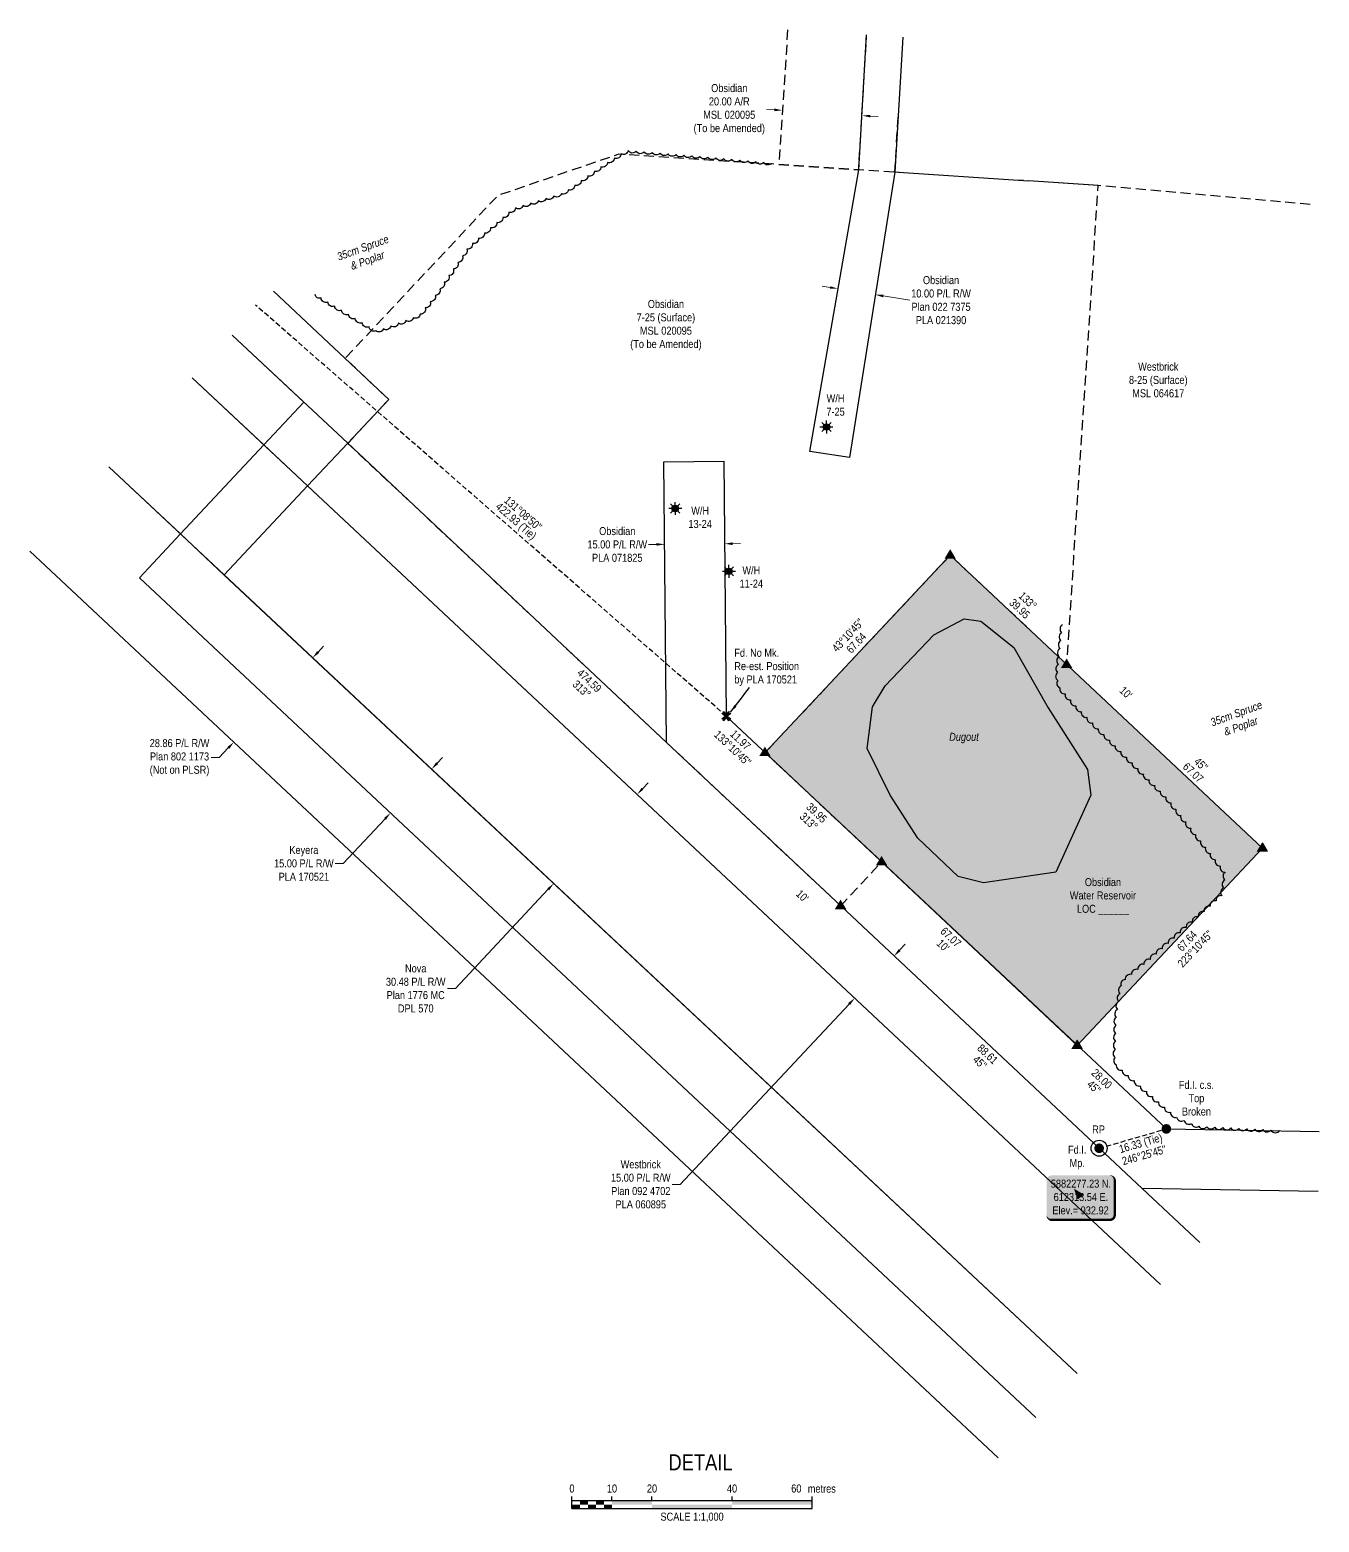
# Model space of a CAD drawing. Extents: x 611436 to 614742, y 5881484 to 5885006.
# Drawn here: x 613132 to 614742, y 5881484 to 5883348 of the extents above; entities that cross this region are included whole.
import ezdxf
from ezdxf.enums import TextEntityAlignment as Align

# ---------------------------------------------------------------- set-up
doc = ezdxf.new("R2010")
doc.units = 0
doc.header["$LTSCALE"] = 5
doc.header["$PDSIZE"] = 0.5
for name, pattern in [('0', [1, 1, 0]), ('foc-ACCESSROAD', [3.75, 2.5, -1.25]), ('foc-TIELINE', [1.875, 1.25, -0.625])]:
    doc.linetypes.add(name, pattern=pattern)
doc.layers.get('Defpoints').update_dxf_attribs({"color": 9})
for name, color, linetype in [('35', 37, 'Continuous'), ('C-RW', 13, 'Continuous'), ('C-WS', 13, 'foc-ACCESSROAD'), ('C-WS-S', 13, 'Continuous'), ('DETAIL-T', 7, 'Continuous'), ('F-RW', 190, 'Continuous'), ('F-WS', 190, 'foc-ACCESSROAD'), ('L-BD', 7, 'Continuous'), ('L-BD1', 253, 'Continuous'), ('L-MON', 1, 'Continuous'), ('L-MON-T', 1, 'Continuous'), ('L-TIE', 7, 'foc-TIELINE'), ('P-PROPOSED', 10, 'Continuous'), ('P-PROPOSED-H', 21, 'Continuous'), ('T-BUSH', 110, '0'), ('T-BUSH-T', 110, 'Continuous'), ('T-WATER', 160, 'Continuous'), ('T-WATER-H', 133, 'Continuous'), ('T-WATER-T', 170, 'Continuous')]:
    doc.layers.add(name, color=color, linetype=linetype)
for name, color, linetype, lineweight in [('C-AR-T', 13, 'Continuous', 9), ('C-RW-T', 13, 'Continuous', 9), ('C-WS-T', 13, 'Continuous', 9), ('F-RW-T', 190, 'Continuous', 9), ('F-WS-T', 190, 'Continuous', 9)]:
    doc.layers.add(name, color=color, linetype=linetype, lineweight=lineweight)
doc.styles.add('80', font='ARIALN.TTF', dxfattribs={"height": 10})
doc.styles.add('80CG', font='ARIALN.TTF', dxfattribs={"height": 10})
doc.styles.add('80L', font='ARIALN.TTF', dxfattribs={"height": 10})
doc.styles.add('80LS', font='ARIALNI.TTF', dxfattribs={"height": 10})
doc.dimstyles.new('Compass 5 000', dxfattribs={"dimscale": 5, "dimtxt": 9, "dimasz": 2, "dimexe": 0.2, "dimexo": 0.0625, "dimgap": 0.5, "dimtad": 0, "dimtih": 1, "dimtoh": 1, "dimzin": 0, "dimdsep": 46, "dimtxsty": '80CG', "dimcen": 0.1, "dimse1": 1, "dimse2": 1, "dimclrd": 256, "dimclrt": 256, "dimaunit": 1, "dimadec": 4, "dimazin": 0, "dimtfac": 0.06, "dimtofl": 0, "dimtmove": 0, "dimatfit": 1, "dimfxl": 0.2, "dimtolj": 1, "dimtzin": 0, "dimlwd": -1, "dimarcsym": 0})

# ---------------------------------------------------------------- blocks, each defined once
blk = doc.blocks.new('GAS')
h = blk.add_hatch(color=255)
h.dxf.hatch_style = 1
edge = h.paths.add_edge_path()
edge.add_arc((0, 0), 0.9, 0, 360)
for p, q in [((-0.81, 0), (-1.62, 0)), ((-0.57, 0.57), (-1.14, 1.14)), ((0, 0.81), (0, 1.62)), ((0.57, 0.57), (1.14, 1.14)), ((1.62, 0), (0.81, 0)), ((-0.57, -0.57), (-1.14, -1.14)), ((0, -0.81), (0, -1.62)), ((1.14, -1.14), (0.57, -0.57))]:
    blk.add_line(p, q)
blk.add_circle((0, 0), 0.8)
blk = doc.blocks.new('fdia')
at = {"color": 255, "const_width": 1}
blk.add_lwpolyline([(-0.5, 0, 1), (0.5, 0, 1)], format="xyb", close=True, dxfattribs=at)
blk = doc.blocks.new('Fdiaa')
blk.add_blockref('fdia', (0, 0))
blk = doc.blocks.new('fdib')
at = {"color": 1, "const_width": 1.6}
blk.add_lwpolyline([(-0.4, 0, 1), (0.4, 0, 1)], format="xyb", close=True, dxfattribs=at)
at = {"color": 1}
blk.add_circle((0, 0), 0.8, dxfattribs=at)
blk = doc.blocks.new('Fdibb')
blk.add_blockref('fdib', (0, 0))
blk = doc.blocks.new('fdicc')
for name in ['Fdibb', 'Fdiaa']:
    blk.add_blockref(name, (0, 0))
blk = doc.blocks.new('FDI')
blk.add_blockref('fdicc', (0, 0))
blk = doc.blocks.new('STRIA')
blk.add_hatch(color=255).paths.add_polyline_path([(-0.04, 1.52), (-1.47, -0.87), (1.39, -0.87)])
blk = doc.blocks.new('STRIAA')
blk.add_blockref('STRIA', (0, 0))
blk = doc.blocks.new('STRIB')
at = {"color": 1}
blk.add_solid([(-1.12, -0.67), (-0.04, 1.13), (1.04, -0.67)], dxfattribs=at)
blk = doc.blocks.new('STRIBB')
blk.add_blockref('STRIB', (0, 0))
blk = doc.blocks.new('STRICC')
for name in ['STRIAA', 'STRIBB']:
    blk.add_blockref(name, (0, 0))
blk = doc.blocks.new('fdspike')
blk.add_blockref('STRICC', (0, 0))
blk = doc.blocks.new('TRIA')
blk.add_hatch(color=255).paths.add_polyline_path([(-0.04, 1.52), (-1.47, -0.87), (1.39, -0.87)])
blk = doc.blocks.new('TRIAA')
blk.add_blockref('TRIA', (0, 0))
blk = doc.blocks.new('TRIB')
at = {"color": 1}
blk.add_lwpolyline([(-1.12, -0.67), (-0.04, 1.13), (1.04, -0.67)], close=True, dxfattribs=at)
blk = doc.blocks.new('TRIBB')
blk.add_blockref('TRIB', (0, 0))
blk = doc.blocks.new('TRICC')
for name in ['TRIAA', 'TRIBB']:
    blk.add_blockref(name, (0, 0))
blk = doc.blocks.new('plspike')
blk.add_blockref('TRICC', (0, 0))
blk = doc.blocks.new('*D453')
at = {"layer": 'Defpoints', "color": 0, "linetype": 'Continuous', "transparency": 16777216}
for p in [(613446.6, 5882599.5), (613348, 5882494.3), (613386.6, 5882458.1)]:
    blk.add_point(p, dxfattribs=at)
at = {"layer": 'F-RW-T', "transparency": 16777216}
for p, q in [((613492, 5882570.6), (613498.8, 5882577.9)), ((613368.4, 5882438.7), (613358.4, 5882438.7)), ((613379.7, 5882450.9), (613368.4, 5882438.7))]:
    blk.add_line(p, q, dxfattribs=at)
at = {"layer": 'F-RW-T', "linetype": 'Continuous', "transparency": 16777216}
for points in [[(613490.7, 5882571.8), (613493.2, 5882569.5), (613485.1, 5882563.3)], [(613378.5, 5882452), (613381, 5882449.7), (613386.6, 5882458.1)]]:
    blk.add_solid(points, dxfattribs=at)
at = {"layer": 'F-RW-T', "linetype": 'Continuous', "transparency": 16777216, "insert": (613318.8, 5882438.7), "char_height": 10, "attachment_point": 5, "style": '80CG'}
blk.add_mtext('\\A1;28.86 P/L R/W\\PPlan 802 1173\\P(Not on PLSR)', dxfattribs=at)
blk = doc.blocks.new('*D454')
at = {"layer": 'Defpoints', "color": 0, "linetype": 'Continuous', "transparency": 16777216}
for p in [(613623, 5882434.3), (613571.7, 5882379.5), (613582.3, 5882369.6)]:
    blk.add_point(p, dxfattribs=at)
at = {"layer": 'F-RW-T', "transparency": 16777216}
for p, q in [((613640.5, 5882431.6), (613647.3, 5882438.9)), ((613575.5, 5882362.3), (613523.2, 5882306.5)), ((613523.2, 5882306.5), (613513.2, 5882306.5))]:
    blk.add_line(p, q, dxfattribs=at)
at = {"layer": 'F-RW-T', "linetype": 'Continuous', "transparency": 16777216}
for points in [[(613639.2, 5882432.8), (613641.7, 5882430.5), (613633.6, 5882424.3)], [(613574.3, 5882363.4), (613576.7, 5882361.1), (613582.3, 5882369.6)]]:
    blk.add_solid(points, dxfattribs=at)
at = {"layer": 'F-RW-T', "linetype": 'Continuous', "transparency": 16777216, "insert": (613474.1, 5882306.5), "char_height": 10, "attachment_point": 5, "style": '80CG'}
blk.add_mtext('\\A1;Keyera\\P15.00 P/L R/W\\PPLA 170521', dxfattribs=at)
blk = doc.blocks.new('*D455')
at = {"layer": 'Defpoints', "color": 0, "linetype": 'Continuous', "transparency": 16777216}
for p in [(614239.8, 5882164.2), (614161.9, 5882138.1), (614190.4, 5882111.4)]:
    blk.add_point(p, dxfattribs=at)
at = {"layer": 'F-RW-T', "transparency": 16777216}
for p, q in [((614218.1, 5882198.2), (614225, 5882205.5)), ((614155, 5882130.8), (613944, 5881905.5)), ((613944, 5881905.5), (613934, 5881905.5))]:
    blk.add_line(p, q, dxfattribs=at)
at = {"layer": 'F-RW-T', "linetype": 'Continuous', "transparency": 16777216}
for points in [[(614216.9, 5882199.3), (614219.4, 5882197), (614211.3, 5882190.9)], [(614153.8, 5882132), (614156.3, 5882129.7), (614161.9, 5882138.1)]]:
    blk.add_solid(points, dxfattribs=at)
at = {"layer": 'F-RW-T', "linetype": 'Continuous', "transparency": 16777216, "insert": (613894.9, 5881905.5), "char_height": 10, "attachment_point": 5, "style": '80CG'}
blk.add_mtext('\\A1;Westbrick\\P15.00 P/L R/W\\PPlan 092 4702 \\PPLA 060895', dxfattribs=at)
blk = doc.blocks.new('*D456')
at = {"layer": 'C-RW-T', "transparency": 16777216}
for p, q in [((613914.6, 5882705.1), (613904.6, 5882705)), ((614009.6, 5882706), (614019.6, 5882706.1))]:
    blk.add_line(p, q, dxfattribs=at)
at = {"layer": 'C-RW-T', "linetype": 'Continuous', "transparency": 16777216}
for points in [[(613914.5, 5882706.7), (613914.6, 5882703.4), (613924.6, 5882705.2)], [(614009.6, 5882707.7), (614009.6, 5882704.3), (613999.6, 5882705.9)]]:
    blk.add_solid(points, dxfattribs=at)
at = {"layer": 'Defpoints', "color": 0, "linetype": 'Continuous', "transparency": 16777216}
for p in [(613924.5, 5882710.5), (613924.6, 5882705.2), (613999.5, 5882711.2)]:
    blk.add_point(p, dxfattribs=at)
at = {"layer": 'C-RW-T', "linetype": 'Continuous', "transparency": 16777216, "insert": (613865.5, 5882705), "char_height": 10, "attachment_point": 5, "style": '80CG'}
blk.add_mtext('\\A1;Obsidian\\P15.00 P/L R/W\\PPLA 071825', dxfattribs=at)
blk = doc.blocks.new('*D457')
at = {"layer": 'C-RW-T', "transparency": 16777216}
for p, q in [((614131.5, 5883026), (614121.6, 5883027.6)), ((614197.8, 5883015.5), (614230.9, 5883010.2))]:
    blk.add_line(p, q, dxfattribs=at)
at = {"layer": 'C-RW-T', "linetype": 'Continuous', "transparency": 16777216}
for points in [[(614131.8, 5883027.7), (614131.2, 5883024.4), (614141.4, 5883024.4)], [(614198.1, 5883017.1), (614197.6, 5883013.8), (614187.9, 5883017)]]:
    blk.add_solid(points, dxfattribs=at)
at = {"layer": 'Defpoints', "color": 0, "linetype": 'Continuous', "transparency": 16777216}
for p in [(614141.9, 5883028), (614187.9, 5883017), (614188.5, 5883020.6)]:
    blk.add_point(p, dxfattribs=at)
at = {"layer": 'C-RW-T', "linetype": 'Continuous', "transparency": 16777216, "insert": (614269.9, 5883010.2), "char_height": 10, "attachment_point": 5, "style": '80CG'}
blk.add_mtext('\\A1;Obsidian\\P10.00 P/L R/W\\PPlan 022 7375\\PPLA 021390', dxfattribs=at)
blk = doc.blocks.new('*U461')
h = blk.add_hatch(color=254)
edge = h.paths.add_edge_path()
edge.add_line((-36.5, -28.5), (36.5, -28.5))
edge.add_arc((36.5, -22.5), 6, 270, 360)
edge.add_line((42.5, -22.5), (42.5, 21))
edge.add_arc((36.5, 21), 6, 0, 90)
edge.add_line((36.5, 27), (-36.5, 27))
edge.add_arc((-36.5, 21), 6, 90, 180)
edge.add_line((-42.5, 21), (-42.5, -22.5))
edge.add_arc((-36.5, -22.5), 6, 180, 270)
at = {"color": 1, "flags": 128}
blk.add_lwpolyline([(-36.5, -28.5, 3, 3, 0), (36.5, -28.5, 3, 3, 0.414214), (42.5, -22.5, 3, 3, 0), (42.5, 21, 3, 0, 0.414214), (36.5, 27, 0, 0, 0), (-36.5, 27, 0, 0, 0.414214), (-42.5, 21, 0, 0, 0), (-42.5, -22.5, 0, 3, 0.414214)], format="xyseb", close=True, dxfattribs=at)
blk.add_lwpolyline([(-8.5, 10.5, 0, 10, 0), (0, 0, 5, 5, 0)], format="xyseb", dxfattribs=at)
at = {"color": 1, "style": '80'}
blk.add_attdef('ENTER_TEXT_001', (-36, -5), '', height=10, dxfattribs=at)
blk = doc.blocks.new('*U462')
at = {"layer": '35', "color": 3}
blk.add_circle((0, 0), 10, dxfattribs=at)
at = {"layer": '35', "color": 3, "style": '80'}
blk.add_attdef('RP_001', (-8.7, 18.5), '', height=10, dxfattribs=at)
blk = doc.blocks.new('*D463')
at = {"layer": 'Defpoints', "color": 0, "linetype": 'Continuous', "transparency": 16777216}
for p in [(613902.8, 5882380.9), (613786.1, 5882281.5), (613798.6, 5882269.7)]:
    blk.add_point(p, dxfattribs=at)
at = {"layer": 'F-RW-T', "transparency": 16777216}
for p, q in [((613897.1, 5882399.9), (613903.9, 5882407.2)), ((613779.3, 5882274.2), (613663.3, 5882150.3)), ((613663.3, 5882150.3), (613653.3, 5882150.3))]:
    blk.add_line(p, q, dxfattribs=at)
at = {"layer": 'F-RW-T', "linetype": 'Continuous', "transparency": 16777216}
for points in [[(613895.9, 5882401), (613898.3, 5882398.8), (613890.2, 5882392.6)], [(613778.1, 5882275.3), (613780.5, 5882273), (613786.1, 5882281.5)]]:
    blk.add_solid(points, dxfattribs=at)
at = {"layer": 'F-RW-T', "linetype": 'Continuous', "transparency": 16777216, "insert": (613613.8, 5882150.3), "char_height": 10, "attachment_point": 5, "style": '80CG'}
blk.add_mtext('\\A1;Nova\\P30.48 P/L R/W\\PPlan 1776 MC\\PDPL 570', dxfattribs=at)
blk = doc.blocks.new('*U319')
at = {"color": 0}
for p, q in [((-150, 0), (-150, 15)), ((-150, 10), (150.2, 10)), ((-150, 0), (150.2, 0)), ((-100, 10), (-100, 15)), ((-50, 10), (-50, 15)), ((50, 10), (50, 15)), ((150.2, 0), (150.2, 15))]:
    blk.add_line(p, q, dxfattribs=at)
for points in [[(-150, 5), (-140, 5), (-150, 0), (-140, 0)], [(-140, 10), (-130, 10), (-140, 5), (-130, 5)], [(-130, 5), (-120, 5), (-130, 0), (-120, 0)], [(-120, 10), (-110, 10), (-120, 5), (-110, 5)], [(-110, 5), (-100, 5), (-110, 0), (-100, 0)], [(-100, 10), (-50, 10), (-100, 5), (-50, 5)], [(-50, 5), (50, 5), (-50, 0), (50, 0)], [(50, 10), (150.2, 10), (50, 5), (150.2, 5)]]:
    blk.add_solid(points, dxfattribs=at)
at = {"color": 0, "style": '80'}
blk.add_text('metres', height=10, dxfattribs=at).set_placement((162.2, 20), align=Align.CENTER)
at = {"color": 0, "char_height": 10, "style": '80'}
for s, insert, attachment_point in [('0', (-150, 30.2), 2), ('10', (-100, 30.2), 2), ('20', (-50, 30.2), 2), ('40', (50, 30.2), 2), ('60', (136.7, 30.2), 3), ('SCALE 1:1,000', (0.1, -5), 2)]:
    blk.add_mtext(s, dxfattribs=dict(at, insert=insert, attachment_point=attachment_point))
blk = doc.blocks.new('*D468')
at = {"layer": 'C-AR-T', "transparency": 16777216}
for p, q in [((614061.8, 5883248), (614051.8, 5883248.7)), ((614181.5, 5883240.2), (614191.4, 5883239.5))]:
    blk.add_line(p, q, dxfattribs=at)
at = {"layer": 'C-AR-T', "linetype": 'Continuous', "transparency": 16777216}
for points in [[(614061.9, 5883249.7), (614061.7, 5883246.3), (614071.7, 5883247.4)], [(614181.6, 5883241.8), (614181.4, 5883238.5), (614171.5, 5883240.8)]]:
    blk.add_solid(points, dxfattribs=at)
at = {"layer": 'Defpoints', "color": 0, "linetype": 'Continuous', "transparency": 16777216}
for p in [(614076.9, 5883326.3), (614176.6, 5883319.8), (614071.7, 5883247.4)]:
    blk.add_point(p, dxfattribs=at)
at = {"layer": 'C-AR-T', "linetype": 'Continuous', "transparency": 16777216, "insert": (614005.4, 5883248.7), "char_height": 10, "attachment_point": 5, "style": '80CG'}
blk.add_mtext('\\A1;Obsidian\\P20.00 A/R\\PMSL 020095\\P(To be Amended)', dxfattribs=at)
blk = doc.blocks.new('TEMP')
h = blk.add_hatch(color=255)
h.dxf.hatch_style = 1
h.paths.add_polyline_path([(0, 0.25), (-0.67, 1.15), (-0.67, 0.67), (-1.15, 0.67), (-0.25, 0), (-1.15, -0.67), (-0.67, -0.67), (-0.67, -1.15), (0, -0.25), (0.67, -1.15), (0.67, -0.67), (1.15, -0.67), (0.25, 0), (1.15, 0.67), (0.67, 0.67), (0.67, 1.15)])
h.paths.add_polyline_path([(0.57, 0.85), (0.57, 0.57), (0.85, 0.57), (0.08, 0), (0.85, -0.57), (0.57, -0.57), (0.57, -0.85), (0, -0.08), (-0.57, -0.85), (-0.57, -0.57), (-0.85, -0.57), (-0.08, 0), (-0.85, 0.57), (-0.57, 0.57), (-0.57, 0.85), (0, 0.08)], flags=16)
h = blk.add_hatch(color=1)
h.dxf.hatch_style = 1
h.paths.add_polyline_path([(0, 0.08), (-0.57, 0.85), (-0.57, 0.57), (-0.85, 0.57), (-0.08, 0), (-0.85, -0.57), (-0.57, -0.57), (-0.57, -0.85), (0, -0.08), (0.57, -0.85), (0.57, -0.57), (0.85, -0.57), (0.08, 0), (0.85, 0.57), (0.57, 0.57), (0.57, 0.85)])
at = {"color": 1}
for p, q in [((-0.08, 0), (0.08, 0)), ((0, 0.08), (0, -0.08))]:
    blk.add_line(p, q, dxfattribs=at)
at = {"color": 255, "flags": 128}
blk.add_lwpolyline([(-0.25, 0), (-1.15, 0.67), (-0.67, 0.67), (-0.67, 1.15), (0, 0.25), (0.67, 1.15), (0.67, 0.67), (1.15, 0.67), (0.25, 0), (1.15, -0.67), (0.67, -0.67), (0.67, -1.15), (0, -0.25), (-0.67, -1.15), (-0.67, -0.67), (-1.15, -0.67)], close=True, dxfattribs=at)
at = {"color": 1, "flags": 128}
blk.add_lwpolyline([(-0.08, 0), (-0.85, 0.57), (-0.57, 0.57), (-0.57, 0.85), (0, 0.08), (0.57, 0.85), (0.57, 0.57), (0.85, 0.57), (0.08, 0), (0.85, -0.57), (0.57, -0.57), (0.57, -0.85), (0, -0.08), (-0.57, -0.85), (-0.57, -0.57), (-0.85, -0.57)], close=True, dxfattribs=at)

msp = doc.modelspace()

# ---------------------------------------------------------------- hatches: boundary and pattern name
at = {"layer": 'P-PROPOSED-H', "linetype": 'Continuous'}
h = msp.add_hatch(color=256, dxfattribs=at)
h.dxf.hatch_style = 1
h.paths.add_polyline_path([(614281.406, 5882691.633), (614671.423, 5882325.651), (614439.982, 5882079.219), (614050.208, 5882444.973)])
at = {"layer": 'T-WATER-H'}
h = msp.add_hatch(color=256, dxfattribs=at)
h.dxf.hatch_style = 1
h.paths.add_polyline_path([(614452.692, 5882423.772), (614457.067, 5882391.922), (614413.122, 5882295.687), (614322.782, 5882282.202), (614291.352, 5882290.097), (614240.737, 5882338.217), (614206.327, 5882391.747), (614177.692, 5882449.952), (614184.192, 5882502.307), (614200.237, 5882528.512), (614260.862, 5882592.282), (614298.602, 5882612.272), (614319.797, 5882609.087), (614360.892, 5882576.437), (614403.607, 5882500.887)])

# ---------------------------------------------------------------- linework, layer by layer
at = {"layer": 'C-RW'}
for points in [[(614222.057, 5883338.883), (614212.305, 5883170.052), (614155.597, 5882813.755), (614106.134, 5882821.122), (614167.052, 5883173.022), (614176.993, 5883341.725)], [(614740.894, 5881896.631), (614521.112, 5881900.244), (614467.367, 5881950.637), (614144.964, 5882253.16), (613927.016, 5882457.702), (613923.539, 5882808.301), (613998.557, 5882809.05), (614001.715, 5882490.528), (614196.23, 5882307.989), (614551.285, 5881974.81), (614742.128, 5881971.687)]]:
    msp.add_lwpolyline(points, dxfattribs=at)
at = {"layer": 'C-WS', "flags": 128}
msp.add_lwpolyline([(614078.315, 5883347.947), (614067.305, 5883179.563), (614167.052, 5883173.022), (614176.993, 5883341.725)], dxfattribs=at)
msp.add_lwpolyline([(613528.854, 5882831.314), (614144.532, 5882253.578), (614195.817, 5882308.337), (614050.137, 5882444.897), (614281.406, 5882691.633), (614426.96, 5882555.048), (614466.277, 5883153.382), (614167.052, 5883173.022), (613867.552, 5883192.662), (613716.258, 5883140.878), (613525.722, 5882937.601), (613580.124, 5882886.013), (613528.854, 5882831.314)], close=True, dxfattribs=at)
at = {"layer": 'F-RW'}
for points in [[(613436.003, 5883021.422), (613580.078, 5882886.232), (613528.813, 5882831.426), (613478.765, 5882778.072), (613374.625, 5882666.886), (614439.71, 5881669.122)], [(614388.403, 5881614.355), (613268.615, 5882663.495), (613319.841, 5882718.167), (613424.025, 5882829.362), (613474.062, 5882882.798), (613384.72, 5882966.682)], [(613384.727, 5882966.689), (613528.811, 5882831.404), (613927.014, 5882457.698), (614144.962, 5882253.156), (614467.361, 5881950.62), (614521.112, 5881900.244), (614593.079, 5881832.831)], [(613334.579, 5882913.159), (613424.023, 5882829.354), (613478.761, 5882778.061), (614543.851, 5881780.284)], [(614543.881, 5881780.316), (613334.602, 5882913.185)], [(614439.704, 5881669.114), (613374.617, 5882666.861), (613319.841, 5882718.164), (613230.403, 5882801.96)]]:
    msp.add_lwpolyline(points, dxfattribs=at)
at = {"layer": 'F-RW', "flags": 128}
for points in [[(613230.461, 5882802.021), (614439.729, 5881669.141)], [(614341.132, 5881563.896), (613131.865, 5882696.778)]]:
    msp.add_lwpolyline(points, dxfattribs=at)
at = {"layer": 'F-WS'}
msp.add_lwpolyline([(614731.023, 5883129.691), (614466.277, 5883153.382), (614212.305, 5883170.052), (614216.419, 5883241.279)], dxfattribs=at)
at = {"layer": 'L-BD', "color": 6, "flags": 128}
msp.add_lwpolyline([(613474.057, 5882882.802), (613474.023, 5882882.766)], dxfattribs=at)
at = {"layer": 'L-BD1', "color": 6, "flags": 128}
msp.add_lwpolyline([(614144.592, 5882253.642), (614144.532, 5882253.578)], dxfattribs=at)
at = {"layer": 'L-TIE', "flags": 128}
for points in [[(614001.715, 5882490.528), (613413.768, 5883004.108)], [(614467.367, 5881950.637), (614551.285, 5881974.81)]]:
    msp.add_lwpolyline(points, dxfattribs=at)
at = {"layer": 'P-PROPOSED', "flags": 128}
msp.add_lwpolyline([(614281.406, 5882691.633), (614671.423, 5882325.651), (614439.982, 5882079.219), (614050.208, 5882444.973)], close=True, dxfattribs=at)
at = {"layer": 'T-BUSH', "linetype": 'Continuous', "flags": 128}
for points in [[(614058.345, 5883181.303, -0.52056705), (614048.393, 5883182.246, -0.52056705), (614038.442, 5883183.19, -0.52056705), (614028.49, 5883184.133, -0.52056705), (614018.539, 5883185.076, -0.52056705), (614008.587, 5883186.019, -0.52056705), (613998.636, 5883186.963, -0.52056705), (613988.684, 5883187.906, -0.52056705), (613978.733, 5883188.849, -0.52056705), (613968.774, 5883189.711, -0.52056705), (613958.811, 5883190.529, -0.52056705), (613948.849, 5883191.347, -0.52056705), (613938.886, 5883192.165, -0.52056705), (613928.924, 5883192.982, -0.52056705), (613918.961, 5883193.8, -0.52056705), (613908.998, 5883194.618, -0.52056705), (613899.036, 5883195.436, -0.52056705), (613889.073, 5883196.254, -0.52056705), (613879.111, 5883197.072, -0.52056705), (613870.334, 5883193.134, -0.52056705), (613861.923, 5883187.733, -0.52056705), (613853.512, 5883182.331, -0.52056705), (613845.101, 5883176.929, -0.52056705), (613836.927, 5883171.177, -0.52056705), (613828.773, 5883165.394, -0.52056705), (613820.62, 5883159.612, -0.52056705), (613812.466, 5883153.829, -0.52056705), (613804.312, 5883148.047, -0.52056705), (613795.659, 5883143.273, -0.52056705), (613786.116, 5883140.296, -0.52056705), (613776.574, 5883137.318, -0.52056705), (613767.032, 5883134.341, -0.52056705), (613757.489, 5883131.363, -0.52056705), (613747.947, 5883128.386, -0.52056705), (613738.404, 5883125.409, -0.52056705), (613730.156, 5883120.087, -0.52056705), (613722.555, 5883113.596, -0.52056705), (613714.953, 5883107.104, -0.52056705), (613707.352, 5883100.613, -0.52056705), (613699.75, 5883094.122, -0.52056705), (613692.148, 5883087.63, -0.52056705), (613684.547, 5883081.139, -0.52056705), (613677.807, 5883073.87, -0.52056705), (613672.139, 5883065.637, -0.52056705), (613666.471, 5883057.403, -0.52056705), (613660.803, 5883049.169, -0.52056705), (613655.135, 5883040.935, -0.52056705), (613649.467, 5883032.701, -0.52056705), (613643.799, 5883024.468, -0.52056705), (613638.131, 5883016.234, -0.52056705), (613632.038, 5883008.318, -0.52056705), (613625.746, 5883000.55, -0.52056705), (613619.454, 5882992.783, -0.52056705), (613610.879, 5882988.203, -0.52056705), (613601.5, 5882984.744, -0.52056705), (613592.121, 5882981.285, -0.52056705), (613582.742, 5882977.827, -0.52056705), (613573.364, 5882974.368, -0.52056705), (613564.069, 5882971.803, -0.52056705), (613555.501, 5882976.952, -0.52056705), (613546.933, 5882982.101, -0.52056705), (613538.365, 5882987.249, -0.52056705), (613529.797, 5882992.398, -0.52056705), (613521.228, 5882997.547, -0.52056705), (613512.66, 5883002.696, -0.52056705), (613504.092, 5883007.844, -0.52056705), (613495.524, 5883012.993, -0.52056705), (613488.352, 5883017.303, -0.52056705)], [(614421.575, 5882604.753, 0.52056705), (614420.545, 5882594.811, 0.52056705), (614419.514, 5882584.868, 0.52056705), (614418.484, 5882574.925, 0.52056705), (614417.454, 5882564.982, 0.52056705), (614416.424, 5882555.039, 0.52056705), (614415.393, 5882545.096, 0.52056705), (614415.745, 5882535.179, 0.52056705), (614418.336, 5882525.829, 0.52056705), (614424.947, 5882518.331, 0.52056705), (614431.558, 5882510.834, 0.52056705), (614438.17, 5882503.336, 0.52056705), (614445.099, 5882496.137, 0.52056705), (614452.148, 5882489.048, 0.52056705), (614459.196, 5882481.96, 0.52056705), (614466.244, 5882474.872, 0.52056705), (614473.292, 5882467.783, 0.52056705), (614480.341, 5882460.695, 0.52056705), (614487.389, 5882453.606, 0.52056705), (614494.437, 5882446.518, 0.52056705), (614501.485, 5882439.43, 0.52056705), (614508.534, 5882432.341, 0.52056705), (614515.582, 5882425.253, 0.52056705), (614522.63, 5882418.165, 0.52056705), (614529.678, 5882411.076, 0.52056705), (614536.727, 5882403.988, 0.52056705), (614543.775, 5882396.9, 0.52056705), (614550.823, 5882389.811, 0.52056705), (614557.081, 5882382.026, 0.52056705), (614563.235, 5882374.148, 0.52056705), (614569.388, 5882366.271, 0.52056705), (614575.541, 5882358.393, 0.52056705), (614581.695, 5882350.515, 0.52056705), (614587.848, 5882342.637, 0.52056705), (614594.001, 5882334.76, 0.52056705), (614600.155, 5882326.882, 0.52056705), (614606.308, 5882319.004, 0.52056705), (614612.461, 5882311.126, 0.52056705), (614618.615, 5882303.249, 0.52056705), (614624.768, 5882295.371, 0.52056705), (614624.342, 5882285.816, 0.52056705), (614622.71, 5882275.954, 0.52056705), (614620.799, 5882266.246, 0.52056705), (614613.321, 5882259.612, 0.52056705), (614605.844, 5882252.978, 0.52056705), (614598.367, 5882246.344, 0.52056705), (614590.889, 5882239.71, 0.52056705), (614583.412, 5882233.076, 0.52056705), (614575.935, 5882226.441, 0.52056705), (614568.457, 5882219.807, 0.52056705), (614560.98, 5882213.173, 0.52056705), (614553.503, 5882206.539, 0.52056705), (614546.026, 5882199.905, 0.52056705), (614538.548, 5882193.27, 0.52056705), (614531.041, 5882186.671, 0.52056705), (614523.277, 5882180.375, 0.52056705), (614515.514, 5882174.078, 0.52056705), (614507.75, 5882167.782, 0.52056705), (614499.986, 5882161.485, 0.52056705), (614494.934, 5882153.623, 0.52056705), (614493.361, 5882143.751, 0.52056705), (614491.787, 5882133.88, 0.52056705), (614490.214, 5882124.008, 0.52056705), (614488.641, 5882114.137, 0.52056705), (614488.336, 5882104.148, 0.52056705), (614488.078, 5882094.155, 0.52056705), (614487.819, 5882084.163, 0.52056705), (614487.561, 5882074.17, 0.52056705), (614487.303, 5882064.177, 0.52056705), (614488.74, 5882054.926, 0.52056705), (614496.252, 5882048.331, 0.52056705), (614503.765, 5882041.737, 0.52056705), (614511.277, 5882035.142, 0.52056705), (614518.789, 5882028.548, 0.52056705), (614526.302, 5882021.953, 0.52056705), (614533.814, 5882015.359, 0.52056705), (614541.327, 5882008.765, 0.52056705), (614548.839, 5882002.17, 0.52056705), (614556.351, 5881995.576, 0.52056705), (614564.152, 5881989.439, 0.52056705), (614573.344, 5881985.512, 0.52056705), (614582.537, 5881981.585, 0.52056705), (614591.836, 5881978.118, 0.52056705), (614601.818, 5881977.592, 0.52056705), (614611.801, 5881977.067, 0.52056705), (614621.783, 5881976.541, 0.52056705), (614631.765, 5881976.016, 0.52056705), (614641.748, 5881975.49, 0.52056705), (614651.73, 5881974.964, 0.52056705), (614661.712, 5881974.439, 0.52056705), (614671.695, 5881973.913, 0.52056705), (614681.677, 5881973.388, 0.52056705), (614693.175, 5881972.782, 0.52056705)]]:
    msp.add_lwpolyline(points, format="xyb", dxfattribs=at)
at = {"layer": 'T-WATER', "flags": 128}
msp.add_lwpolyline([(614452.692, 5882423.772), (614457.067, 5882391.922), (614413.122, 5882295.687), (614322.782, 5882282.202), (614291.352, 5882290.097), (614240.737, 5882338.217), (614206.327, 5882391.747), (614177.692, 5882449.952), (614184.192, 5882502.307), (614200.237, 5882528.512), (614260.862, 5882592.282), (614298.602, 5882612.272), (614319.797, 5882609.087), (614360.892, 5882576.437), (614403.607, 5882500.887)], close=True, dxfattribs=at)

# ---------------------------------------------------------------- block references
at = {"layer": 'C-WS-S', "color": 6, "xscale": 4.99806105, "yscale": 4.99806105, "zscale": 4.99806105}
for p in [(614126.804, 5882851.762), (613937.855, 5882749.964), (614005.032, 5882671.405)]:
    msp.add_blockref('GAS', p, dxfattribs=at)
at = {"layer": 'DETAIL-T', "linetype": 'Continuous'}
ref = msp.add_blockref('*U461', (614444.311, 5881889.692), dxfattribs=dict(at, xscale=0.99961221, yscale=0.99961221, zscale=0.99961221))
ref.add_attrib('ENTER_TEXT_001', '5882277.23 N.', (614407.006, 5881901.46), dxfattribs={"layer": '0', "color": 1, "height": 9.99612, "style": '80'})
ref.add_attrib('ENTER_TEXT_002', '612313.54 E.', (614410.528, 5881884.759), dxfattribs={"layer": '0', "color": 1, "height": 9.99612, "style": '80'})
ref.add_attrib('ENTER_TEXT_003', 'Elev.= 932.92', (614408.98, 5881868.058), dxfattribs={"layer": '0', "color": 1, "height": 9.99612, "style": '80'})
at = {"layer": 'DETAIL-T', "linetype": 'Continuous', "xscale": 0.99961221, "yscale": 0.99961221, "zscale": 0.99961221}
msp.add_blockref('*U319', (613958.859, 5881500.391), dxfattribs=at)
at = {"layer": 'L-BD1', "linetype": 'Continuous', "xscale": 0.99961221, "yscale": 0.99961221, "zscale": 0.99961221}
msp.add_blockref('*U462', (614467.367, 5881950.637), dxfattribs=at).add_auto_attribs({'RP_001': 'RP'})
at = {"layer": 'L-MON', "color": 6, "linetype": 'Continuous', "xscale": 4.99806105, "yscale": 4.99806105, "zscale": 4.99806105}
for name, p in [('fdspike', (614281.497, 5882691.547)), ('TEMP', (614001.715, 5882490.528)), ('fdspike', (614050.137, 5882444.897)), ('fdspike', (614195.817, 5882308.337))]:
    msp.add_blockref(name, p, dxfattribs=at)
at = {"layer": 'L-MON', "xscale": 4.99806105, "yscale": 4.99806105, "zscale": 4.99806105}
for name, p in [('fdspike', (614426.917, 5882555.002)), ('plspike', (614671.392, 5882325.617)), ('fdspike', (614144.592, 5882253.642)), ('plspike', (614439.957, 5882079.192)), ('FDI', (614551.285, 5881974.81)), ('FDI', (614467.367, 5881950.637))]:
    msp.add_blockref(name, p, dxfattribs=at)

# ---------------------------------------------------------------- texts
at = {"layer": 'C-WS-T', "attachment_point": 5, "style": '80CG'}
for s, insert, char_height in [('\\A1;Obsidian\\P7-25 (Surface)\\PMSL 020095\\P(To be Amended)', (613926.259, 5882978.926), 9.99612), ('\\A1;W/H\\P7-25', (614138.133, 5882879.161), 9.9961), ('\\A1;W/H\\P13-24', (613969.009, 5882738.86), 9.9961), ('\\A1;W/H\\P11-24', (614032.917, 5882664.437), 9.9961), ('\\A1;Obsidian\\PWater Reservoir\\PLOC ______', (614472.09, 5882265.09), 9.99612)]:
    msp.add_mtext(s, dxfattribs=dict(at, insert=insert, char_height=char_height))
at = {"layer": 'DETAIL-T', "color": 3, "insert": (613969.514, 5881558.316), "char_height": 19.9922, "width": 223.77121, "attachment_point": 5, "style": '80CG'}
msp.add_mtext('DETAIL', dxfattribs=at)
at = {"layer": 'F-WS-T', "insert": (614541.21, 5882910.49), "char_height": 9.99612, "attachment_point": 5, "style": '80CG'}
msp.add_mtext('\\A1;Westbrick\\P8-25 (Surface)\\PMSL 064617', dxfattribs=at)
at = {"layer": 'L-BD', "linetype": 'Continuous', "style": '80L'}
msp.add_text("131°08'50''", height=9.99612, rotation=318.8624, dxfattribs=at).set_placement((613747.888, 5882743.772), align=Align.MIDDLE)
at = {"layer": 'L-BD', "style": '80L'}
for s, height, rotation, p in [("133°10'45''", 9.99612, 316.6996, (614009.644, 5882450.435)), ('11.97', 9.9961, 316.6996, (614019.413, 5882460.802)), ("10'", 9.9961, 316.821, (614096.741, 5882265.831)), ("45''", 9.9961, 316.821, (614318.343, 5882057.904)), ('88.61', 9.9961, 316.821, (614328.091, 5882068.291)), ('16.33 (Tie)', 9.99612, 16.0689, (614519.62, 5881955.807)), ("246°25'45''", 9.99612, 16.0689, (614523.563, 5881942.119))]:
    msp.add_text(s, height=height, rotation=rotation, dxfattribs=at).set_placement(p, align=Align.MIDDLE)
at = {"layer": 'L-BD', "insert": (613813.361, 5882558.077), "char_height": 9.99612, "width": 56.28553, "attachment_point": 1, "rotation": 316.821, "line_spacing_factor": 0.855, "style": '80L'}
msp.add_mtext('\\pi10.95298;474.59\\P\\pi16.48971;313°', dxfattribs=at)
at = {"layer": 'L-BD1', "linetype": 'Continuous', "style": '80L'}
for s, height, rotation, p in [("45''", 9.9961, 316.821, (614594.568, 5882430.326)), ('67.07', 9.9961, 316.821, (614584.821, 5882419.938)), ('67.07', 9.9961, 316.8209, (614282.124, 5882214.326)), ('67.64', 9.9961, 46.8532, (614577.072, 5882209.713)), ("223°10'45''", 9.99612, 46.8532, (614587.465, 5882199.972)), ("10'", 9.9961, 316.8209, (614272.377, 5882203.939)), ('28.00', 9.9961, 316.8209, (614470.656, 5882037.449)), ("45''", 9.9961, 316.8209, (614460.908, 5882027.062))]:
    msp.add_text(s, height=height, rotation=rotation, dxfattribs=at).set_placement(p, align=Align.MIDDLE)
at = {"layer": 'L-BD1', "linetype": 'Continuous', "char_height": 9.99612, "width": 56.28553, "attachment_point": 1, "line_spacing_factor": 0.855, "style": '80L'}
for s, insert, rotation in [('\\pi16.87497;133°\\P\\pi14.28048;39.95 ', (614360.394, 5882658.419), 316.821), ("\\pi3.29906;43°10'45''\\P\\pi14.30093;67.64 ", (614130.384, 5882574.327), 46.8532), ("\\pi21.57301;10'", (614482.993, 5882543.374), 316.821), ('\\pi14.28048;39.95\\P\\pi16.48971;313°', (614097.059, 5882392.935), 316.821)]:
    msp.add_mtext(s, dxfattribs=dict(at, insert=insert, rotation=rotation))
at = {"layer": 'L-MON-T', "linetype": 'Continuous', "char_height": 9.9961, "attachment_point": 2, "style": '80L'}
for s, insert, width in [('Fd.I. c.s.\\PTop\\PBroken', (614588.839, 5882034.85), 43.04374), ('Fd.I. Mp.', (614440.003, 5881953.831), 22.03552)]:
    msp.add_mtext(s, dxfattribs=dict(at, insert=insert, width=width))
at = {"layer": 'T-BUSH-T', "char_height": 9.99612, "width": 67.28399, "attachment_point": 2, "rotation": 20, "style": '80LS'}
for insert in [(613546.1, 5883080.461), (614636.961, 5882498.513)]:
    msp.add_mtext('35cm Spruce\\P& Poplar', dxfattribs=dict(at, insert=insert))
at = {"layer": 'T-WATER-T', "linetype": 'Continuous', "insert": (614298.535, 5882469.685), "char_height": 9.99612, "width": 37.10753, "attachment_point": 2, "style": '80L'}
msp.add_mtext('{\\fArial Narrow|b0|i1|c0|p34;Dugout}', dxfattribs=at)

# ---------------------------------------------------------------- dimensions: what is measured, and where the dimension line sits
at = {"layer": 'C-AR-T', "color": 6, "linetype": 'Continuous'}
dim = msp.add_linear_dim(base=(614071.738, 5883247.358), p1=(614176.647, 5883319.77), p2=(614076.899, 5883326.292), angle=176.259074, text='Obsidian\\P20.00 A/R\\PMSL 020095\\P(To be Amended)', dimstyle='Compass 5 000', dxfattribs=at)
dim.commit()
dim.dimension.update_dxf_attribs({"geometry": '*D468', "text_midpoint": (614005.399, 5883248.663), "dimtype": 161})
at = {"layer": 'C-RW-T', "color": 3, "linetype": 'Continuous'}
for base, p1, p2, angle, text, picture, middle in [((614187.95, 5883017.029), (614141.941, 5883027.966), (614188.511, 5883020.554), 350.956705, 'Obsidian\\P10.00 P/L R/W\\PPlan 022 7375\\PPLA 021390', '*D457', (614269.942, 5883010.2)), ((613924.562, 5882705.172), (613999.527, 5882711.218), (613924.509, 5882710.474), 180.568124, 'Obsidian\\P15.00 P/L R/W\\PPLA 071825', '*D456', (613865.477, 5882704.973))]:
    dim = msp.add_linear_dim(base=base, p1=p1, p2=p2, angle=angle, text=text, dimstyle='Compass 5 000', dxfattribs=at)
    dim.commit()
    dim.dimension.update_dxf_attribs({"geometry": picture, "text_midpoint": middle, "dimtype": 161})
at = {"layer": 'F-RW-T', "color": 3, "linetype": 'Continuous'}
for base, p1, p2, angle, text, picture, middle in [((613386.584, 5882458.149), (613446.563, 5882599.464), (613348.02, 5882494.277), 226.867952, '28.86 P/L R/W\\PPlan 802 1173\\P(Not on PLSR)', '*D453', (613318.847, 5882438.725)), ((613582.322, 5882369.58), (613623.023, 5882434.256), (613571.728, 5882379.506), 226.865611, 'Keyera\\P15.00 P/L R/W\\PPLA 170521', '*D454', (613474.121, 5882306.484)), ((614161.877, 5882138.117), (614239.777, 5882164.202), (614190.352, 5882111.442), 226.868927, 'Westbrick\\P15.00 P/L R/W\\PPlan 092 4702 \\PPLA 060895', '*D455', (613894.898, 5881905.524))]:
    dim = msp.add_linear_dim(base=base, p1=p1, p2=p2, angle=angle, text=text, dimstyle='Compass 5 000', dxfattribs=at)
    dim.commit()
    dim.dimension.update_dxf_attribs({"geometry": picture, "text_midpoint": middle, "dimtype": 161})
at = {"layer": 'F-RW-T', "linetype": 'Continuous'}
dim = msp.add_linear_dim(base=(613786.121, 5882281.461), p1=(613902.757, 5882380.862), p2=(613798.645, 5882269.729), angle=226.868015, text='Nova\\P30.48 P/L R/W\\PPlan 1776 MC\\PDPL 570', dimstyle='Compass 5 000', dxfattribs=at)
dim.commit()
dim.dimension.update_dxf_attribs({"geometry": '*D463', "text_midpoint": (613613.819, 5882150.349), "dimtype": 161})

# ---------------------------------------------------------------- next in the draw order: texts
at = {"layer": 'L-BD', "linetype": 'Continuous', "insert": (613742.503, 5882738.037), "char_height": 9.99612, "width": 61.14722, "attachment_point": 2, "rotation": 318.8624, "style": '80L', "bg_fill": 3, "box_fill_scale": 1.15, "bg_fill_color": 256, "bg_fill_true_color": 256, "bg_fill_transparency": 0}
msp.add_mtext('422.93 (Tie)', dxfattribs=at)
at = {"layer": 'L-MON', "insert": (614011.709, 5882574.664), "char_height": 9.99381, "attachment_point": 1, "style": '80L', "bg_fill": 2}
msp.add_mtext_dynamic_manual_height_columns('Fd. No Mk.\\PRe-est. Position\\Pby PLA 170521', width=90.34952, gutter_width=49.981, heights=[0], dxfattribs=at)

# ---------------------------------------------------------------- next in the draw order: leaders
at = {"layer": 'L-MON', "path_type": 1}
msp.add_leader([(614007.034, 5882495.408), (614030.686, 5882526.386)], dimstyle='Compass 5 000', override={"dimgap": 0.5, "dimtad": 0}, dxfattribs=at)

doc.saveas('drawing.dxf')
